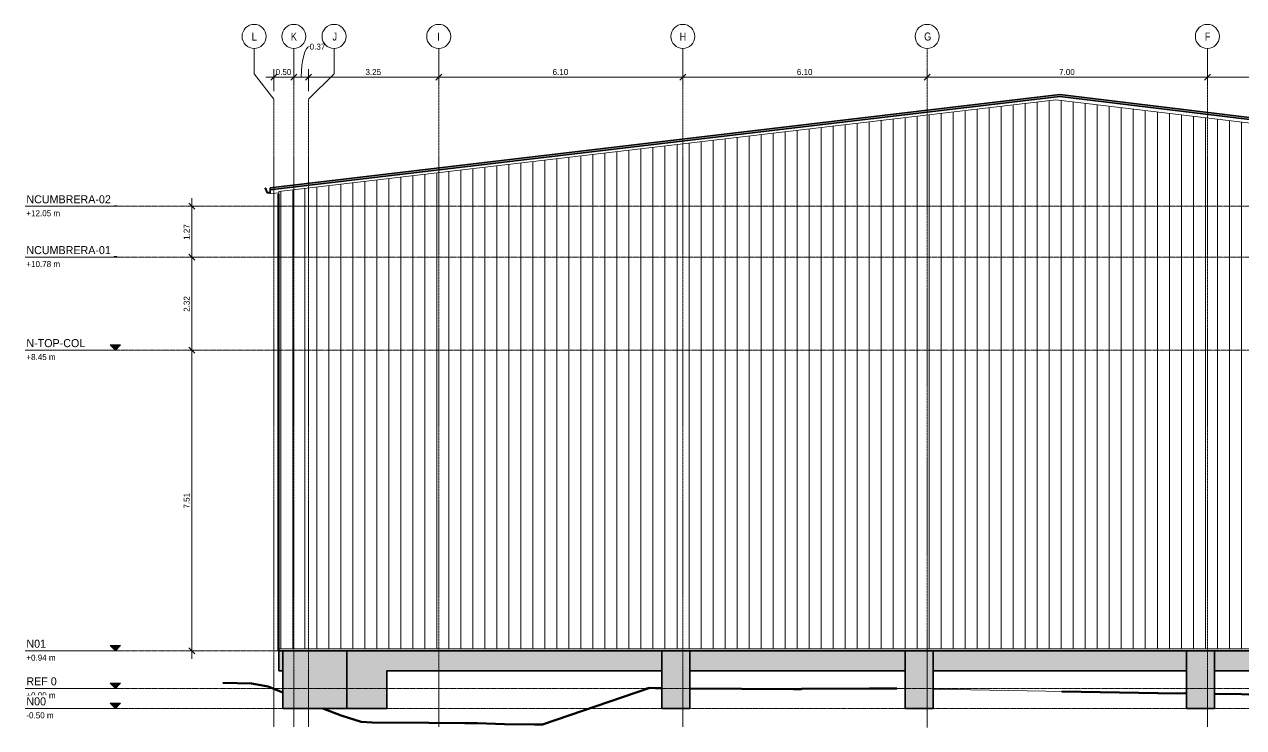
# Model space of a CAD drawing. Header units: centimetres. Extents: x -6716 to 10697, y -285 to 1669.
# Drawn here: x 4640 to 7686, y -98 to 1659 of the extents above; entities that cross this region are included whole.
import ezdxf

# ---------------------------------------------------------------- set-up
doc = ezdxf.new("R2010")
doc.units = ezdxf.units.CM
doc.linetypes.add('Centre', pattern=[3.175, 0.635, -0.475, 1.59, -0.475])
doc.linetypes.add('Grid Line', pattern=[2.2225, 1.27, -0.3175, 0.3175, -0.3175])
for name, color, linetype, lineweight in [('A-ANNO-DIMS', 7, 'Continuous', 9), ('A-ANNO-DIMS-100', 7, 'Continuous', 9), ('A-FLOR', 7, 'Continuous', 9), ('A-FLOR-LEVL', 7, 'Continuous', 9), ('A-FLOR-PATT', 7, 'Continuous', 35), ('A-ROOF', 7, 'Continuous', 9), ('A-ROOF-MCUT', 7, 'Continuous', 35), ('A-ROOF-OTLN', 7, 'Continuous', 9), ('A-ROOF-PATT', 7, 'Continuous', 35), ('A-WALL', 7, 'Continuous', 9), ('A-WALL-PATT', 7, 'Continuous', 35), ('C-TOPO', 7, 'Continuous', 9), ('C-TOPO-MAJR', 7, 'Continuous', 70), ('S-GRID', 7, 'Continuous', 9), ('S-GRID-IDEN', 7, 'Continuous', 9)]:
    doc.layers.add(name, color=color, linetype=linetype, lineweight=lineweight)
doc.styles.add('Century Gothic', font='GOTHIC.TTF', dxfattribs={"height": 20})
doc.styles.add('Century Gothic_1', font='GOTHIC.TTF', dxfattribs={"height": 15})
doc.styles.add('Saira Condensed', font='SairaCondensed-Regular.ttf', dxfattribs={"height": 20})
doc.dimstyles.new('FCA_N_Cotas_E100', dxfattribs={"dimscale": 30.48, "dimtxt": 15.662524, "dimasz": 0.492126, "dimexe": 0.656168, "dimexo": 0.656168, "dimgap": 0.032808, "dimtad": 1, "dimlfac": 0.01, "dimrnd": 0.01, "dimzin": 0, "dimdsep": 46, "dimtxsty": 'Century Gothic_1', "dimblk1": 'OBLIQUE', "dimblk2": 'OBLIQUE', "dimsah": 1, "dimcen": 0.09, "dimdle": 0.656168, "dimadec": 3, "dimazin": 2, "dimtfac": 1, "dimtdec": 4, "dimtix": 1, "dimtmove": 0, "dimatfit": 3, "dimfxl": 1, "dimtvp": 1, "dimtolj": 1, "dimtzin": 0, "dimarcsym": 2})
doc.dimstyles.new('FCA_N_Cotas_E100_1', dxfattribs={"dimscale": 30.48, "dimtxt": 15.662524, "dimasz": 0.492126, "dimexe": 0.656168, "dimexo": 0.656168, "dimgap": 0.032808, "dimtad": 1, "dimlfac": 0.01, "dimrnd": 0.01, "dimzin": 0, "dimdsep": 46, "dimtxsty": 'Century Gothic_1', "dimblk1": 'OBLIQUE', "dimblk2": 'OBLIQUE', "dimsah": 1, "dimcen": 0.09, "dimdle": 0.656168, "dimadec": 3, "dimazin": 2, "dimtfac": 1, "dimtdec": 4, "dimtix": 1, "dimtmove": 1, "dimatfit": 3, "dimfxl": 1, "dimtvp": 1, "dimtolj": 1, "dimtzin": 0, "dimarcsym": 2})

# ---------------------------------------------------------------- blocks, each defined once
blk = doc.blocks.new('PQ_RVR_ARQ-01_ZZ_ZZ_MO_T_A_rvt-3-Elevación Eje 25')
at = {"layer": 'A-ROOF-PATT', "lineweight": 9, "true_color": 0xeaeaea}
blk.add_hatch(color=254, dxfattribs=at).paths.add_polyline_path([(-2160.9, 1240.2), (-2160.9, 1245.2), (-4136.8, 1483.4), (-6109.6, 1250.8), (-6109.6, 1245.8), (-4136.8, 1478.4), (-3084, 1351.5)])
at = {"layer": 'A-WALL-PATT', "lineweight": 9, "true_color": 0xf2f2f2}
h = blk.add_hatch(dxfattribs=at)
h.set_pattern_fill('FP_8', style=0, pattern_type=2)
h.set_pattern_definition([(90, (0, 0), (-30, 2e-15), [])])
h.paths.add_polyline_path([(-6087, 99), (-2182.1, 99), (-2182.1, 1234.5), (-2179.1, 1234.5), (-2179.1, 635.8), (-2167.5, 635.8), (-2167.5, 1234.5), (-2167.5, 1234.5), (-4147.1, 1470.1), (-6087.7, 1241.7), (-6087.7, 99)])
h.paths.add_polyline_path([(-2167, 99), (-2167, 513), (-2179.1, 513), (-2179.1, 99)])
at = {"layer": 'A-WALL-PATT', "lineweight": 9, "true_color": 0xeaeaea}
for points in [[(-6090.7, 94), (-6088.2, 94), (-6088.2, 1234.5), (-6090.7, 1234.5), (-6090.7, 285)], [(-6088.2, 99), (-6087.7, 99), (-6087.7, 1234.5), (-6088.2, 1234.5), (-6088.2, 285)], [(-2182.1, 94), (-2181.6, 94.1), (-2181.6, 1234.5), (-2182.1, 1234.5), (-2182.1, 285)], [(-2181.6, 94), (-2179.1, 94), (-2179.1, 1234.5), (-2181.6, 1234.5), (-2181.6, 285)], [(-2167.5, 518), (-2167, 518), (-2167, 1234.5), (-2167.5, 1234.5), (-2167.5, 719.5)], [(-2168.2, 513), (-2165.7, 513), (-2165.7, 518), (-2168.2, 518)], [(-6087, 94), (-6087, 99), (-6089.5, 99), (-6089.5, 94), (-6087.7, 94)]]:
    blk.add_hatch(color=254, dxfattribs=at).paths.add_polyline_path(points)
at = {"layer": 'A-WALL-PATT', "lineweight": 9, "true_color": 0xf2f2f2}
h = blk.add_hatch(dxfattribs=at)
h.set_pattern_fill('FP_9', style=0, pattern_type=2)
h.set_pattern_definition([(90, (-0.6, 0), (-29.996, 2e-15), [])])
h.paths.add_polyline_path([(-2179.1, 518), (-2167.5, 518), (-2167.5, 630.8), (-2179.1, 630.8), (-2179.1, 519)])
h.paths.add_polyline_path([(-2036.1, 518), (-2036.1, 630.8), (-2167, 630.8), (-2167, 518), (-2165.7, 518)])
at = {"layer": 'A-ROOF', "color": 254, "lineweight": 35, "true_color": 0xcccccc}
for p, q in [((-4136.8, 1483.4), (-6109.6, 1250.8)), ((-6109.6, 1245.8), (-4136.8, 1478.4)), ((-2160.9, 1245.2), (-4136.8, 1483.4)), ((-4136.8, 1478.4), (-2160.9, 1240.2)), ((-6109.6, 1250.8), (-6109.6, 1245.8)), ((-2160.9, 1240.2), (-2160.9, 1245.2))]:
    blk.add_line(p, q, dxfattribs=at)
at = {"layer": 'A-ROOF-MCUT', "color": 254, "true_color": 0xcccccc}
for p, q in [((-6120.9, 1249.6), (-6122.1, 1249.6)), ((-6122.1, 1249.6), (-6122.1, 1248.3)), ((-6121.8, 1248.6), (-6121.8, 1249.2)), ((-6121.8, 1249.2), (-6120.9, 1249.2)), ((-6120.9, 1249.2), (-6120.9, 1249.6)), ((-6109.6, 1250.8), (-6109.9, 1250.8)), ((-6109.9, 1250.8), (-6109.9, 1238.7)), ((-6109.6, 1238.3), (-6109.6, 1250.8)), ((-6122.1, 1248.3), (-6120.9, 1248.3)), ((-6120.6, 1248.6), (-6121.8, 1248.6)), ((-6120.9, 1248.3), (-6117, 1238.3)), ((-6116.8, 1238.7), (-6120.6, 1248.6)), ((-6117, 1238.3), (-6109.6, 1238.3)), ((-6109.9, 1238.7), (-6116.8, 1238.7)), ((-2160.6, 1245.2), (-2160.9, 1245.2)), ((-2160.9, 1245.2), (-2160.9, 1232.7)), ((-2160.9, 1232.7), (-2153.5, 1232.7)), ((-2160.6, 1233.1), (-2160.6, 1245.2)), ((-2153.7, 1233.1), (-2160.6, 1233.1)), ((-2149.9, 1243), (-2153.7, 1233.1)), ((-2153.5, 1232.7), (-2149.7, 1242.7)), ((-2148.7, 1243), (-2149.9, 1243)), ((-2148.4, 1244), (-2149.7, 1244)), ((-2149.7, 1244), (-2149.7, 1243.6)), ((-2149.7, 1243.6), (-2148.7, 1243.6)), ((-2149.7, 1242.7), (-2148.4, 1242.7)), ((-2148.7, 1243.6), (-2148.7, 1243)), ((-2148.4, 1242.7), (-2148.4, 1244))]:
    blk.add_line(p, q, dxfattribs=at)
at = {"layer": 'A-ROOF-OTLN', "color": 254, "true_color": 0xcccccc}
for p, q in [((-6109.6, 1235.7), (-6109.6, 1238.3)), ((-6109.6, 1235.7), (-6087.7, 1238.3)), ((-2167, 1230.8), (-2160.9, 1230.1)), ((-2160.9, 1232.7), (-2160.9, 1230.1))]:
    blk.add_line(p, q, dxfattribs=at)
at = {"layer": 'A-WALL', "color": 254, "true_color": 0xcccccc}
for p, q in [((-4147.1, 1470.1), (-6087.7, 1241.7)), ((-2167.2, 1234.5), (-4147.1, 1470.1)), ((-6088.2, 1234.5), (-6090.7, 1234.5)), ((-6090.7, 1234.5), (-6090.7, 94)), ((-6088.2, 94), (-6088.2, 1234.5)), ((-6087.7, 1241.7), (-6087.7, 1234.5)), ((-2179.1, 1234.5), (-2181.6, 1234.5)), ((-2181.6, 1234.5), (-2181.6, 94)), ((-2179.1, 94), (-2179.1, 1234.5)), ((-2165.7, 518), (-2168.2, 518)), ((-2168.2, 518), (-2168.2, 513)), ((-2165.7, 513), (-2165.7, 518)), ((-2168.2, 513), (-2165.7, 513)), ((-2167, 99), (-2167, 513)), ((-6090.7, 94), (-6088.2, 94)), ((-6089.5, 99), (-6089.5, 94)), ((-6087, 99), (-6089.5, 99)), ((-6089.5, 94), (-6087, 94)), ((-6087, 94), (-6087, 99)), ((-2181.6, 94), (-2179.1, 94))]:
    blk.add_line(p, q, dxfattribs=at)
at = {"layer": 'A-WALL', "color": 254, "lineweight": 35, "true_color": 0xcccccc}
for p, q in [((-6087.7, 1234.5), (-6088.2, 1234.5)), ((-6088.2, 1234.5), (-6088.2, 99)), ((-6087.7, 99), (-6087.7, 1234.5)), ((-2182.1, 1234.5), (-2182.1, 94)), ((-2181.6, 1234.5), (-2182.1, 1234.5)), ((-2181.6, 94), (-2181.6, 1234.5)), ((-2167.5, 1234.5), (-2167.5, 518)), ((-2167, 1234.5), (-2167.5, 1234.5)), ((-2167, 518), (-2167, 1234.5)), ((-2167.5, 518), (-2167, 518)), ((-6088.2, 99), (-6087.7, 99)), ((-5918.3, 94), (-6077.9, 94)), ((-6077.9, 94), (-6077.9, -50)), ((-5918.3, -50), (-5918.3, 94)), ((-5131.4, 94), (-5131.4, -50)), ((-5061.4, 94), (-5131.4, 94)), ((-5061.4, -50), (-5061.4, 94)), ((-4523.2, 94), (-4523.2, -50)), ((-4453.2, 94), (-4523.2, 94)), ((-4453.2, -50), (-4453.2, 94)), ((-3820.5, 94), (-3820.5, -50)), ((-3750.5, 94), (-3820.5, 94)), ((-3750.5, -50), (-3750.5, 94)), ((-3211, 94), (-3211, -50)), ((-3161, 94), (-3211, 94)), ((-3161, -50), (-3161, 94)), ((-2596.8, 94), (-2596.8, -50)), ((-2536.8, 94), (-2596.8, 94)), ((-2536.8, -50), (-2536.8, 94)), ((-2197.2, 94), (-2324.9, 94)), ((-2324.9, 94), (-2324.9, -50)), ((-2197.2, -50), (-2197.2, 94)), ((-2182.1, 94), (-2181.6, 94)), ((-6077.9, -50), (-5918.3, -50)), ((-5131.4, -50), (-5061.4, -50)), ((-4523.2, -50), (-4453.2, -50)), ((-3820.5, -50), (-3750.5, -50)), ((-3211, -50), (-3161, -50)), ((-2596.8, -50), (-2536.8, -50)), ((-2324.9, -50), (-2197.2, -50))]:
    blk.add_line(p, q, dxfattribs=at)
at = {"layer": 'A-WALL', "color": 254, "lineweight": 18, "true_color": 0xcccccc}
for p, q in [((-6087.7, 1241.7), (-6087.7, 1234.5)), ((-2179.1, 635.8), (-2167.5, 635.8)), ((-2179.1, 630.8), (-2167.5, 630.8)), ((-2167, 635.8), (-2036.1, 635.8)), ((-2167, 630.8), (-2036.1, 630.8)), ((-2179.1, 518), (-2168.2, 518)), ((-2165.7, 518), (-2036.1, 518)), ((-2179.1, 513), (-2168.2, 513)), ((-2165.7, 513), (-2036.1, 513)), ((-2182.1, 99), (-6087, 99)), ((-6077.9, 94), (-6087, 94)), ((-5131.4, 94), (-5918.3, 94)), ((-4523.2, 94), (-5061.4, 94)), ((-3820.5, 94), (-4453.2, 94)), ((-3211, 94), (-3750.5, 94)), ((-2596.8, 94), (-3161, 94)), ((-2324.9, 94), (-2536.8, 94)), ((-2182.1, 94), (-2197.2, 94)), ((-2167, 99), (-2179.1, 99)), ((-2167, 94), (-2179.1, 94)), ((-2167, 99), (-2167, 94))]:
    blk.add_line(p, q, dxfattribs=at)
at = {"layer": 'C-TOPO', "color": 254, "lineweight": 70, "true_color": 0xdadada}
for p, q in [((-6227.6, 14), (-6156.5, 12.5)), ((-6156.5, 12.5), (-6114.4, 4.8)), ((-6114.4, 4.8), (-6077.9, -10.6)), ((-5429.1, -90.7), (-5161.3, 1.5)), ((-5161.3, 1.5), (-5146.9, 0.6)), ((-5146.9, 0.6), (-5131.4, 0.5)), ((-5061.4, 0), (-4801.8, -1.7)), ((-4801.8, -1.7), (-4784, -1.8)), ((-4784, -1.8), (-4781.5, -0.9)), ((-4781.5, -0.9), (-4612, -0.1)), ((-4612, -0.1), (-4573.5, -0.3)), ((-4573.5, -0.3), (-4565.9, -0.4)), ((-4565.9, -0.4), (-4543.9, -0.3)), ((-4131.9, -7.5), (-3843.8, -12.5)), ((-3843.8, -12.5), (-3824.3, -12.4)), ((-3824.3, -12.4), (-3820.5, -12.5)), ((-3750.5, -13.7), (-3749.1, -13.8)), ((-3749.1, -13.8), (-3682.6, -14.9)), ((-3682.6, -14.9), (-3664.9, -15.1)), ((-3664.9, -15.1), (-3512.9, -13.9)), ((-3512.9, -13.9), (-3423.1, -15.8)), ((-3423.1, -15.8), (-3404.1, -16)), ((-3404.1, -16), (-3265.8, -17.3)), ((-3265.8, -17.3), (-3260.1, -16.8)), ((-3260.1, -16.8), (-3214.9, -18.3)), ((-3214.9, -18.3), (-3211, -18.4)), ((-3161, -20.1), (-3146.3, -20.9)), ((-3146.3, -20.9), (-3053.7, -23.8)), ((-3053.7, -23.8), (-2892.7, -21.4)), ((-2892.7, -21.4), (-2870.9, -21.4)), ((-2870.9, -21.4), (-2719.3, -28.9)), ((-2719.3, -28.9), (-2707.6, -29.3)), ((-2707.6, -29.3), (-2599.6, -32)), ((-5978.4, -50), (-5932, -67.7)), ((-2599.6, -32), (-2596.8, -32.1)), ((-2536.8, -33.5), (-2523.1, -33.6)), ((-2523.1, -33.6), (-2433.7, -33.5)), ((-2433.7, -33.5), (-2389, -35.3)), ((-2389, -35.3), (-2365, -37)), ((-2365, -37), (-2324.9, -39.4)), ((-2197.2, -45.3), (-2175.2, -45.2)), ((-2175.2, -45.2), (-2174.8, -45.2)), ((-2174.8, -45.2), (-2162.7, -45.2)), ((-2162.7, -45.2), (-2036.1, -43.5)), ((-5932, -67.7), (-5882, -83.7)), ((-5882, -83.7), (-5855, -85.7)), ((-5855, -85.7), (-5713.4, -85.8)), ((-5713.4, -85.8), (-5623.6, -86.7)), ((-5623.6, -86.7), (-5591.8, -86.8)), ((-5591.8, -86.8), (-5524, -89.6)), ((-5524, -89.6), (-5449.1, -90.5)), ((-5449.1, -90.5), (-5429.1, -90.7))]:
    blk.add_line(p, q, dxfattribs=at)
at = {"layer": 'C-TOPO', "color": 254, "true_color": 0xdadada}
for p, q in [((-6156.5, 12.5), (-6227.6, 14)), ((-6114.4, 4.8), (-6156.5, 12.5)), ((-6114.4, 4.8), (-6077.9, -10.6)), ((-5161.3, 1.5), (-5429.1, -90.7)), ((-5161.3, 1.5), (-5165.4, 1.8)), ((-5146.9, 0.6), (-5161.3, 1.5)), ((-5146.9, 0.6), (-5131.4, 0.5)), ((-5061.4, 0), (-4801.8, -1.7)), ((-4784, -1.8), (-4801.8, -1.7)), ((-4781.5, -0.9), (-4788.1, -1.3)), ((-4784, -1.8), (-4784.5, -1.8)), ((-4781.5, -0.9), (-4784, -1.8)), ((-4781.5, -0.9), (-4612, -0.1)), ((-4612, -0.1), (-4573.5, -0.3)), ((-4573.5, -0.3), (-4565.9, -0.4)), ((-4543.9, -0.3), (-4565.9, -0.4)), ((-4523.2, -0.6), (-4543.9, -0.3)), ((-3843.8, -12.5), (-4453.2, -1.9)), ((-3848.9, -12.5), (-3843.8, -12.5)), ((-3824.3, -12.4), (-3843.8, -12.5)), ((-3820.5, -12.5), (-3824.3, -12.4)), ((-3749.1, -13.8), (-3750.5, -13.7)), ((-3749.1, -13.8), (-3682.6, -14.9)), ((-3664.9, -15.1), (-3682.6, -14.9)), ((-3512.9, -13.9), (-3664.9, -15.1)), ((-3512.9, -13.9), (-3423.1, -15.8)), ((-3423.1, -15.8), (-3404.1, -16)), ((-3404.1, -16), (-3265.8, -17.3)), ((-3265.8, -17.3), (-3260.1, -16.8)), ((-3214.9, -18.3), (-3260.1, -16.8)), ((-3211, -18.4), (-3214.9, -18.3)), ((-3161, -20.1), (-3146.3, -20.9)), ((-3053.7, -23.8), (-3146.3, -20.9)), ((-3053.7, -23.8), (-2892.7, -21.4)), ((-2870.9, -21.4), (-2892.7, -21.4)), ((-2719.3, -28.9), (-2870.9, -21.4)), ((-2707.6, -29.3), (-2719.3, -28.9)), ((-2599.6, -32), (-2707.6, -29.3)), ((-5932, -67.7), (-5978.4, -50)), ((-2596.8, -32.1), (-2599.6, -32)), ((-2523.1, -33.6), (-2536.8, -33.5)), ((-2433.7, -33.5), (-2523.1, -33.6)), ((-2433.7, -33.5), (-2389, -35.3)), ((-2365, -37), (-2389, -35.3)), ((-2324.9, -39.4), (-2365, -37)), ((-2281.8, -41.9), (-2283.5, -41.9)), ((-2240.7, -42.1), (-2241.5, -42.1)), ((-2175.2, -45.2), (-2197.2, -45.3)), ((-2174.8, -45.2), (-2175.2, -45.2)), ((-2162.7, -45.2), (-2174.8, -45.2)), ((-2036.1, -43.5), (-2162.7, -45.2)), ((-5932, -67.7), (-5882, -83.7)), ((-5855, -85.7), (-5882, -83.7)), ((-5713.4, -85.8), (-5855, -85.7)), ((-5713.4, -85.8), (-5623.6, -86.7)), ((-5623.6, -86.7), (-5591.8, -86.8)), ((-5524, -89.6), (-5591.8, -86.8)), ((-5524, -89.6), (-5449.1, -90.5)), ((-5429.1, -90.7), (-5449.1, -90.5))]:
    blk.add_line(p, q, dxfattribs=at)
at = {"layer": 'C-TOPO-MAJR', "color": 254, "true_color": 0xdadada}
for p, q in [((-6101.6, 0), (-6103.1, 0)), ((-5165.7, 0), (-5170.1, 0))]:
    blk.add_line(p, q, dxfattribs=at)
blk = doc.blocks.new('Level - Con_Triangulo-1145637-Elevación Eje 25')
at = {"layer": 'A-FLOR-LEVL', "true_color": 0xe2e2e2}
blk.add_hatch(color=254, dxfattribs=at).paths.add_polyline_path([(-6509.1, 12.9), (-6496.3, 0), (-6483.4, 12.9)])
at = {"layer": 'A-FLOR-LEVL', "color": 253, "true_color": 0xaaaaaa}
for p, q in [((-6483.4, 0), (-6721.8, 0)), ((-6509.1, 12.9), (-6483.4, 12.9)), ((-6496.3, 0), (-6509.1, 12.9)), ((-6483.4, 12.9), (-6496.3, 0))]:
    blk.add_line(p, q, dxfattribs=at)
blk = doc.blocks.new('Grid - 3mm-1819951-Elevación Eje 25')
at = {"layer": 'S-GRID-IDEN', "color": 253, "true_color": 0xaaaaaa}
blk.add_circle((-2548.7, 1629), 30, dxfattribs=at)
blk = doc.blocks.new('DIMBLOCK31-Elevación Eje 25')
at = {"layer": 'A-ANNO-DIMS-100'}
for p, q in [((5242.8, 1527.2), (5312.8, 1527.2)), ((5262.8, 1527.2), (5262.8, 1547.2)), ((5262.8, 1527.2), (5262.8, 1492)), ((5312.8, 1527.2), (5312.8, 1547.2)), ((5312.8, 1527.2), (5312.8, 1517.8))]:
    blk.add_line(p, q, dxfattribs=at)
at = {"layer": 'A-ANNO-DIMS-100', "lineweight": 35}
for p, q in [((5262.8, 1527.2), (5255.3, 1519.7)), ((5262.8, 1527.2), (5270.3, 1534.7)), ((5312.8, 1527.2), (5305.3, 1519.7)), ((5312.8, 1527.2), (5320.3, 1534.7))]:
    blk.add_line(p, q, dxfattribs=at)
at = {"layer": 'A-ANNO-DIMS-100', "color": 0, "insert": (5267.4, 1547.5), "char_height": 15, "width": 48.927, "attachment_point": 1, "line_spacing_factor": 0.984502, "style": 'Century Gothic_1'}
blk.add_mtext('0.50', dxfattribs=at)
blk = doc.blocks.new('_Oblique')
at = {"color": 0, "linetype": 'ByBlock', "lineweight": -2}
blk.add_line((-0.5, -0.5), (0.5, 0.5), dxfattribs=at)
blk = doc.blocks.new('DIMBLOCK32-Elevación Eje 25')
at = {"layer": 'A-ANNO-DIMS-100', "lineweight": 35}
for p, q in [((5312.8, 1527.2), (5305.3, 1519.7)), ((5312.8, 1527.2), (5320.3, 1534.7)), ((5349.7, 1527.2), (5342.2, 1519.7)), ((5349.7, 1527.2), (5357.2, 1534.7))]:
    blk.add_line(p, q, dxfattribs=at)
at = {"layer": 'A-ANNO-DIMS-100'}
for p, q in [((5312.8, 1527.2), (5312.8, 1547.2)), ((5312.8, 1527.2), (5349.7, 1527.2)), ((5312.8, 1527.2), (5312.8, 1517.8)), ((5349.7, 1527.2), (5349.7, 1547.2)), ((5349.7, 1527.2), (5349.7, 1492))]:
    blk.add_line(p, q, dxfattribs=at)
blk.add_ellipse((5352.3, 1527.2), major_axis=(0, 76.6), ratio=0.27518, start_param=0, end_param=1.570796, dxfattribs=at)
at = {"layer": 'A-ANNO-DIMS-100', "color": 0, "insert": (5352.3, 1610.8), "char_height": 15, "width": 48.927, "attachment_point": 1, "line_spacing_factor": 0.984502, "style": 'Century Gothic_1'}
blk.add_mtext('0.37', dxfattribs=at)
blk = doc.blocks.new('DIMBLOCK33-Elevación Eje 25')
at = {"layer": 'A-ANNO-DIMS-100', "lineweight": 35}
for p, q in [((5349.7, 1527.2), (5342.2, 1519.7)), ((5349.7, 1527.2), (5357.2, 1534.7)), ((5674.7, 1527.2), (5667.2, 1519.7)), ((5674.7, 1527.2), (5682.2, 1534.7))]:
    blk.add_line(p, q, dxfattribs=at)
at = {"layer": 'A-ANNO-DIMS-100'}
for p, q in [((5349.7, 1527.2), (5349.7, 1547.2)), ((5349.7, 1527.2), (5674.7, 1527.2)), ((5349.7, 1527.2), (5349.7, 1492)), ((5674.7, 1527.2), (5674.7, 1547.2)), ((5674.7, 1527.2), (5674.7, 1517.8))]:
    blk.add_line(p, q, dxfattribs=at)
at = {"layer": 'A-ANNO-DIMS-100', "color": 0, "insert": (5491.8, 1547.5), "char_height": 15, "width": 48.927, "attachment_point": 1, "line_spacing_factor": 0.984502, "style": 'Century Gothic_1'}
blk.add_mtext('3.25', dxfattribs=at)
blk = doc.blocks.new('DIMBLOCK34-Elevación Eje 25')
at = {"layer": 'A-ANNO-DIMS-100', "lineweight": 35}
for p, q in [((5674.7, 1527.2), (5667.2, 1519.7)), ((5674.7, 1527.2), (5682.2, 1534.7)), ((6284.7, 1527.2), (6277.2, 1519.7)), ((6284.7, 1527.2), (6292.2, 1534.7))]:
    blk.add_line(p, q, dxfattribs=at)
at = {"layer": 'A-ANNO-DIMS-100'}
for p, q in [((5674.7, 1527.2), (5674.7, 1547.2)), ((5674.7, 1527.2), (6284.7, 1527.2)), ((5674.7, 1527.2), (5674.7, 1517.8)), ((6284.7, 1527.2), (6284.7, 1547.2)), ((6284.7, 1527.2), (6284.7, 1517.8))]:
    blk.add_line(p, q, dxfattribs=at)
at = {"layer": 'A-ANNO-DIMS-100', "color": 0, "insert": (5959.3, 1547.5), "char_height": 15, "width": 48.927, "attachment_point": 1, "line_spacing_factor": 0.984502, "style": 'Century Gothic_1'}
blk.add_mtext('6.10', dxfattribs=at)
blk = doc.blocks.new('DIMBLOCK35-Elevación Eje 25')
at = {"layer": 'A-ANNO-DIMS-100', "lineweight": 35}
for p, q in [((6284.7, 1527.2), (6277.2, 1519.7)), ((6284.7, 1527.2), (6292.2, 1534.7)), ((6895, 1527.2), (6887.5, 1519.7)), ((6895, 1527.2), (6902.5, 1534.7))]:
    blk.add_line(p, q, dxfattribs=at)
at = {"layer": 'A-ANNO-DIMS-100'}
for p, q in [((6284.7, 1527.2), (6284.7, 1547.2)), ((6284.7, 1527.2), (6895, 1527.2)), ((6284.7, 1527.2), (6284.7, 1517.8)), ((6895, 1527.2), (6895, 1547.2)), ((6895, 1527.2), (6895, 1517.8))]:
    blk.add_line(p, q, dxfattribs=at)
at = {"layer": 'A-ANNO-DIMS-100', "color": 0, "insert": (6569.5, 1547.5), "char_height": 15, "width": 48.927, "attachment_point": 1, "line_spacing_factor": 0.984502, "style": 'Century Gothic_1'}
blk.add_mtext('6.10', dxfattribs=at)
blk = doc.blocks.new('DIMBLOCK36-Elevación Eje 25')
at = {"layer": 'A-ANNO-DIMS-100', "lineweight": 35}
for p, q in [((6895, 1527.2), (6887.5, 1519.7)), ((6895, 1527.2), (6902.5, 1534.7)), ((7595, 1527.2), (7587.5, 1519.7)), ((7595, 1527.2), (7602.5, 1534.7))]:
    blk.add_line(p, q, dxfattribs=at)
at = {"layer": 'A-ANNO-DIMS-100'}
for p, q in [((6895, 1527.2), (6895, 1547.2)), ((6895, 1527.2), (7595, 1527.2)), ((6895, 1527.2), (6895, 1517.8)), ((7595, 1527.2), (7595, 1547.2)), ((7595, 1527.2), (7595, 1517.8))]:
    blk.add_line(p, q, dxfattribs=at)
at = {"layer": 'A-ANNO-DIMS-100', "color": 0, "insert": (7224.6, 1547.5), "char_height": 15, "width": 48.927, "attachment_point": 1, "line_spacing_factor": 0.984502, "style": 'Century Gothic_1'}
blk.add_mtext('7.00', dxfattribs=at)
blk = doc.blocks.new('DIMBLOCK37-Elevación Eje 25')
at = {"layer": 'A-ANNO-DIMS-100', "lineweight": 35}
for p, q in [((7595, 1527.2), (7587.5, 1519.7)), ((7595, 1527.2), (7602.5, 1534.7)), ((8204.6, 1527.2), (8197.1, 1519.7)), ((8204.6, 1527.2), (8212.1, 1534.7))]:
    blk.add_line(p, q, dxfattribs=at)
at = {"layer": 'A-ANNO-DIMS-100'}
for p, q in [((7595, 1527.2), (7595, 1547.2)), ((7595, 1527.2), (8204.6, 1527.2)), ((7595, 1527.2), (7595, 1517.8)), ((8204.6, 1527.2), (8204.6, 1547.2)), ((8204.6, 1527.2), (8204.6, 1517.8))]:
    blk.add_line(p, q, dxfattribs=at)
at = {"layer": 'A-ANNO-DIMS-100', "color": 0, "insert": (7879.4, 1547.5), "char_height": 15, "width": 48.927, "attachment_point": 1, "line_spacing_factor": 0.984502, "style": 'Century Gothic_1'}
blk.add_mtext('6.10', dxfattribs=at)
blk = doc.blocks.new('DIMBLOCK40-Elevación Eje 25')
at = {"layer": 'A-ANNO-DIMS-100'}
for p, q in [((5057.7, 1224.5), (5057.7, 1077.5)), ((5057.7, 1204.5), (5048.3, 1204.5)), ((5057.7, 1204.5), (5077.7, 1204.5)), ((5057.7, 1077.5), (5048.3, 1077.5)), ((5057.7, 1077.5), (5077.7, 1077.5))]:
    blk.add_line(p, q, dxfattribs=at)
at = {"layer": 'A-ANNO-DIMS-100', "lineweight": 35}
for p, q in [((5057.7, 1204.5), (5050.2, 1212)), ((5057.7, 1204.5), (5065.2, 1197)), ((5057.7, 1077.5), (5050.2, 1085)), ((5057.7, 1077.5), (5065.2, 1070))]:
    blk.add_line(p, q, dxfattribs=at)
at = {"layer": 'A-ANNO-DIMS-100', "color": 0, "insert": (5037.5, 1120.6), "char_height": 15, "width": 48.927, "attachment_point": 1, "rotation": 90, "line_spacing_factor": 0.984502, "style": 'Century Gothic_1'}
blk.add_mtext('1.27', dxfattribs=at)
blk = doc.blocks.new('DIMBLOCK41-Elevación Eje 25')
at = {"layer": 'A-ANNO-DIMS-100'}
for p, q in [((5057.7, 1077.5), (5048.3, 1077.5)), ((5057.7, 1077.5), (5057.7, 845.1)), ((5057.7, 1077.5), (5077.7, 1077.5)), ((5057.7, 845.1), (5048.3, 845.1)), ((5057.7, 845.1), (5077.7, 845.1))]:
    blk.add_line(p, q, dxfattribs=at)
at = {"layer": 'A-ANNO-DIMS-100', "lineweight": 35}
for p, q in [((5057.7, 1077.5), (5050.2, 1085)), ((5057.7, 1077.5), (5065.2, 1070)), ((5057.7, 845.1), (5050.2, 852.6)), ((5057.7, 845.1), (5065.2, 837.6))]:
    blk.add_line(p, q, dxfattribs=at)
at = {"layer": 'A-ANNO-DIMS-100', "color": 0, "insert": (5037.5, 940.9), "char_height": 15, "width": 48.927, "attachment_point": 1, "rotation": 90, "line_spacing_factor": 0.984502, "style": 'Century Gothic_1'}
blk.add_mtext('2.32', dxfattribs=at)
blk = doc.blocks.new('DIMBLOCK42-Elevación Eje 25')
at = {"layer": 'A-ANNO-DIMS-100'}
for p, q in [((5057.7, 845.1), (5048.3, 845.1)), ((5057.7, 845.1), (5057.7, 74)), ((5057.7, 845.1), (5077.7, 845.1)), ((5057.7, 94), (5048.3, 94)), ((5057.7, 94), (5077.7, 94))]:
    blk.add_line(p, q, dxfattribs=at)
at = {"layer": 'A-ANNO-DIMS-100', "lineweight": 35}
for p, q in [((5057.7, 845.1), (5050.2, 852.6)), ((5057.7, 845.1), (5065.2, 837.6)), ((5057.7, 94), (5050.2, 101.5)), ((5057.7, 94), (5065.2, 86.5))]:
    blk.add_line(p, q, dxfattribs=at)
at = {"layer": 'A-ANNO-DIMS-100', "color": 0, "insert": (5037.5, 449.2), "char_height": 15, "width": 48.927, "attachment_point": 1, "rotation": 90, "line_spacing_factor": 0.984502, "style": 'Century Gothic_1'}
blk.add_mtext('7.51', dxfattribs=at)

msp = doc.modelspace()

# ---------------------------------------------------------------- hatches: boundary and pattern name
at = {"layer": 'A-FLOR-PATT', "lineweight": 9, "true_color": 0x9a9a9a}
msp.add_hatch(color=253, dxfattribs=at).paths.add_polyline_path([(7231.384, 44), (9181.183, 44), (9181.183, 94), (5275.532, 94), (5275.532, 44), (6910.04, 44)])
at = {"layer": 'A-WALL-PATT', "lineweight": 9, "true_color": 0x9a9a9a}
for points in [[(5397.613, -50), (5544.926, -50), (5544.926, 44), (5285.391, 44), (5285.391, -50)], [(6231.88, -50), (6301.88, -50), (6301.88, 44), (6231.88, 44)], [(6840.04, -50), (6910.04, -50), (6910.04, 44), (6840.04, 44)], [(7542.772, -50), (7612.772, -50), (7612.772, 44), (7542.772, 44)]]:
    msp.add_hatch(color=253, dxfattribs=at).paths.add_polyline_path(points)

# ---------------------------------------------------------------- linework, layer by layer
at = {"layer": 'A-FLOR', "lineweight": 35}
for p, q in [((9181.183, 94), (5275.532, 94)), ((5275.532, 94), (5275.532, 44)), ((5275.532, 44), (5285.391, 44)), ((5544.926, 44), (6231.88, 44)), ((6301.88, 44), (6840.04, 44)), ((6910.04, 44), (7542.772, 44)), ((7612.772, 44), (8152.214, 44))]:
    msp.add_line(p, q, dxfattribs=at)
at = {"layer": 'A-FLOR-LEVL', "color": 253, "linetype": 'Centre', "true_color": 0xaaaaaa}
for p, q in [((9583.088, 845.103), (4879.851, 845.103)), ((4879.851, 94), (9583.088, 94)), ((4879.851, 0), (9583.088, 0)), ((9583.088, -50), (4879.851, -50))]:
    msp.add_line(p, q, dxfattribs=at)
at = {"layer": 'A-WALL', "lineweight": 35}
for p, q in [((5285.391, 44), (5285.391, -50)), ((5544.926, -50), (5544.926, 44)), ((6231.88, 44), (6231.88, -50)), ((6301.88, -50), (6301.88, 44)), ((6840.04, 44), (6840.04, -50)), ((6910.04, -50), (6910.04, 44)), ((7542.772, 44), (7542.772, -50)), ((7612.772, -50), (7612.772, 44)), ((5285.391, -50), (5544.926, -50)), ((6231.88, -50), (6301.88, -50)), ((6840.04, -50), (6910.04, -50)), ((7542.772, -50), (7612.772, -50))]:
    msp.add_line(p, q, dxfattribs=at)
at = {"layer": 'S-GRID', "color": 253, "true_color": 0xaaaaaa}
for p, q in [((5213.501, 1535.515), (5213.501, 1599.015)), ((5413.206, 1535.515), (5413.206, 1599.015)), ((5262.8, 1472.015), (5213.501, 1535.515)), ((5349.706, 1472.015), (5413.206, 1535.515))]:
    msp.add_line(p, q, dxfattribs=at)
at = {"layer": 'S-GRID', "color": 253, "linetype": 'Grid Line', "true_color": 0xaaaaaa}
for p, q in [((5312.8, -95.869), (5312.8, 1599.015)), ((5674.706, -95.869), (5674.706, 1599.015)), ((6284.706, -95.869), (6284.706, 1599.015)), ((6894.986, -98.157), (6894.986, 1599.015)), ((7594.986, -95.869), (7594.986, 1599.015)), ((5262.8, -95.869), (5262.8, 1472.015)), ((5349.706, -95.869), (5349.706, 1472.015))]:
    msp.add_line(p, q, dxfattribs=at)

# ---------------------------------------------------------------- block references
at = {"lineweight": 5}
msp.add_blockref('PQ_RVR_ARQ-01_ZZ_ZZ_MO_T_A_rvt-3-Elevación Eje 25', (11363.245, 0), dxfattribs=at)
at = {"layer": 'A-FLOR-LEVL', "color": 253, "true_color": 0xaaaaaa}
for p in [(11363.245, 1204.505), (11363.245, 1077.508), (11363.245, 845.103), (11363.245, 94), (11363.245, 0)]:
    msp.add_blockref('Level - Con_Triangulo-1145637-Elevación Eje 25', p, dxfattribs=at)
at = {"layer": 'S-GRID-IDEN', "color": 253, "true_color": 0xaaaaaa}
for p in [(7762.164, 0), (7861.462, 0), (7961.868, 0), (8223.368, 0), (8833.368, 0), (9443.648, 0), (10143.648, 0)]:
    msp.add_blockref('Grid - 3mm-1819951-Elevación Eje 25', p, dxfattribs=at)

# ---------------------------------------------------------------- texts
at = {"layer": 'S-GRID-IDEN', "color": 253, "true_color": 0xaaaaaa, "char_height": 20, "attachment_point": 1, "style": 'Saira Condensed'}
for s, insert, width in [('L', (5207.578, 1638.694), 13.62869), ('K', (5305.226, 1638.694), 17.63712), ('J', (5409.232, 1638.694), 8.81856), ('I', (5671.082, 1638.694), 8.01687), ('H', (6276.482, 1638.694), 19.2405), ('G', (6887.412, 1638.694), 17.63712), ('F', (7588.712, 1638.694), 14.43037)]:
    msp.add_mtext(s, dxfattribs=dict(at, insert=insert, width=width))

# ---------------------------------------------------------------- dimensions: what is measured, and where the dimension line sits
at = {"layer": 'A-ANNO-DIMS'}
dim = msp.add_linear_dim(base=(5349.706, 1527.233), p1=(5312.8, 1537.84), p2=(5349.706, 1472.015), dimstyle='FCA_N_Cotas_E100_1', override={"dimpost": '<>', "dimfxl": 75.46475}, dxfattribs=at)
dim.commit()
dim.dimension.update_dxf_attribs({"geometry": 'DIMBLOCK32-Elevación Eje 25', "text_midpoint": (5376.809, 1600.803), "dimtype": 160})
for base, p1, p2, override, picture, middle in [((5312.8, 1527.233), (5262.8, 1472.015), (5312.8, 1537.84), {"dimpost": '<>', "dimfxl": 82.661374}, 'DIMBLOCK31-Elevación Eje 25', (5287.8, 1536.11)), ((5674.706, 1527.233), (5349.706, 1472.015), (5674.706, 1537.84), {"dimpost": '<>', "dimfxl": 331.599009}, 'DIMBLOCK33-Elevación Eje 25', (5512.206, 1536.11)), ((6284.706, 1527.233), (5674.706, 1537.84), (6284.706, 1537.84), {"dimpost": '<>', "dimfxl": 610}, 'DIMBLOCK34-Elevación Eje 25', (5979.706, 1536.11)), ((6894.986, 1527.233), (6284.706, 1537.84), (6894.986, 1537.84), {"dimpost": '<>', "dimfxl": 610.280405}, 'DIMBLOCK35-Elevación Eje 25', (6589.846, 1536.11)), ((7594.986, 1527.233), (6894.986, 1537.84), (7594.986, 1537.84), {"dimpost": '<>', "dimfxl": 700}, 'DIMBLOCK36-Elevación Eje 25', (7244.986, 1536.11)), ((8204.582, 1527.233), (7594.986, 1537.84), (8204.582, 1537.84), {"dimpost": '<>', "dimfxl": 609.596326}, 'DIMBLOCK37-Elevación Eje 25', (7899.784, 1536.11))]:
    dim = msp.add_linear_dim(base=base, p1=p1, p2=p2, dimstyle='FCA_N_Cotas_E100', override=override, dxfattribs=at)
    dim.commit()
    dim.dimension.update_dxf_attribs({"geometry": picture, "text_midpoint": middle})
for base, p1, p2, override, picture, middle in [((5057.703, 1077.508), (5068.309, 1204.505), (5068.309, 1077.508), {"dimpost": '<>', "dimfxl": 126.997085}, 'DIMBLOCK40-Elevación Eje 25', (5048.825, 1141.007)), ((5057.703, 845.103), (5068.309, 1077.508), (5068.309, 845.103), {"dimpost": '<>', "dimfxl": 232.405176}, 'DIMBLOCK41-Elevación Eje 25', (5048.825, 961.305)), ((5057.703, 94), (5068.309, 845.103), (5068.309, 94), {"dimpost": '<>', "dimfxl": 751.102783}, 'DIMBLOCK42-Elevación Eje 25', (5049.014, 469.551))]:
    dim = msp.add_linear_dim(base=base, p1=p1, p2=p2, angle=90, dimstyle='FCA_N_Cotas_E100', override=override, dxfattribs=at)
    dim.commit()
    dim.dimension.update_dxf_attribs({"geometry": picture, "text_midpoint": middle})

# ---------------------------------------------------------------- next in the draw order: texts
at = {"layer": 'A-FLOR-LEVL', "color": 9, "true_color": 0xb7b7b7, "char_height": 20, "attachment_point": 1, "style": 'Century Gothic', "bg_fill": 3, "box_fill_scale": 1.25, "bg_fill_color": 256, "bg_fill_true_color": 13158600, "bg_fill_transparency": 0}
for s, insert, width in [('NCUMBRERA-02', (4644.593, 1231.973), 262.15181), ('NCUMBRERA-01', (4644.593, 1104.976), 262.15181), ('N-TOP-COL', (4644.593, 872.571), 185.9915), ('N01', (4644.593, 121.468), 64.135), ('REF 0', (4644.593, 27.468), 84.97887)]:
    msp.add_mtext(s, dxfattribs=dict(at, insert=insert, width=width))

# ---------------------------------------------------------------- next in the draw order: linework, layer by layer
at = {"layer": 'A-FLOR-LEVL', "color": 253, "linetype": 'Centre', "true_color": 0xaaaaaa}
for p, q in [((4879.851, 1204.505), (9583.088, 1204.505)), ((4879.851, 1077.508), (9583.088, 1077.508))]:
    msp.add_line(p, q, dxfattribs=at)

# ---------------------------------------------------------------- next in the draw order: texts
at = {"layer": 'A-FLOR-LEVL', "color": 9, "true_color": 0xb7b7b7, "char_height": 15, "attachment_point": 1, "style": 'Century Gothic_1', "bg_fill": 3, "box_fill_scale": 1.25, "bg_fill_color": 256, "bg_fill_true_color": 13158600, "bg_fill_transparency": 0}
for s, insert, width in [('+12.05 m', (4644.593, 1194.661), 112.23625), ('+10.78 m', (4644.593, 1067.664), 112.23625), ('+8.45 m', (4644.593, 835.259), 97.80587), ('+0.94 m', (4644.593, 84.156), 97.80587), ('+0.00 m', (4644.593, -9.844), 97.80587)]:
    msp.add_mtext(s, dxfattribs=dict(at, insert=insert, width=width))

# ---------------------------------------------------------------- next in the draw order: block references
at = {"layer": 'A-FLOR-LEVL', "color": 253, "true_color": 0xaaaaaa}
msp.add_blockref('Level - Con_Triangulo-1145637-Elevación Eje 25', (11363.245, -50), dxfattribs=at)

# ---------------------------------------------------------------- next in the draw order: texts
at = {"layer": 'A-FLOR-LEVL', "color": 9, "true_color": 0xb7b7b7, "insert": (4644.593, -22.532), "char_height": 20, "width": 64.135, "attachment_point": 1, "style": 'Century Gothic', "bg_fill": 3, "box_fill_scale": 1.25, "bg_fill_color": 256, "bg_fill_true_color": 13158600, "bg_fill_transparency": 0}
msp.add_mtext('N00', dxfattribs=at)

# ---------------------------------------------------------------- next in the draw order: texts
at = {"layer": 'A-FLOR-LEVL', "color": 9, "true_color": 0xb7b7b7, "insert": (4644.593, -59.844), "char_height": 15, "width": 90.59069, "attachment_point": 1, "style": 'Century Gothic_1', "bg_fill": 3, "box_fill_scale": 1.25, "bg_fill_color": 256, "bg_fill_true_color": 13158600, "bg_fill_transparency": 0}
msp.add_mtext('-0.50 m', dxfattribs=at)

doc.saveas('drawing.dxf')
